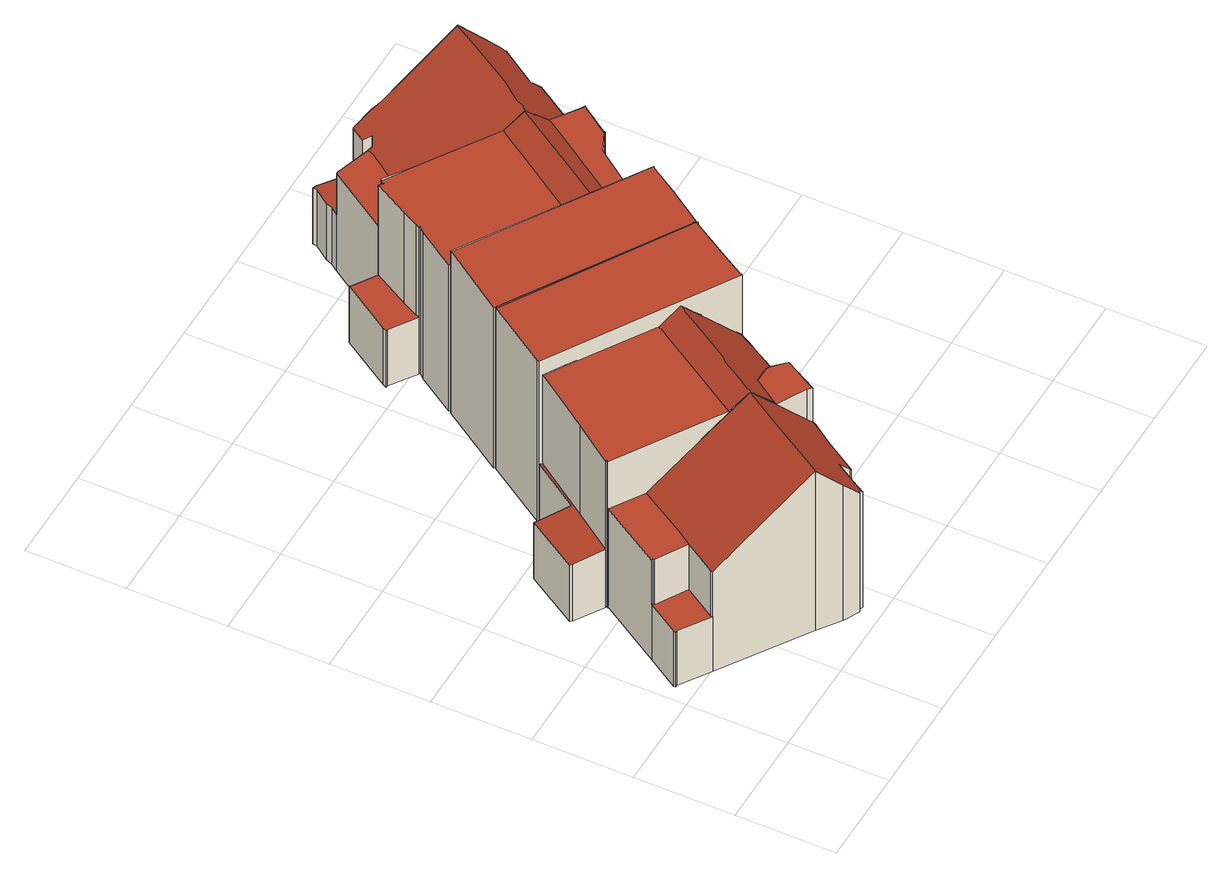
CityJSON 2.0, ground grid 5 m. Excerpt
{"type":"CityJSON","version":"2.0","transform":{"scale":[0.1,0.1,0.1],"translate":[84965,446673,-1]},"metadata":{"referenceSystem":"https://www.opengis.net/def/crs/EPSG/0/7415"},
"CityObjects":{
"building1":{"type":"Building","attributes":{"dak_type":"slanted","data_area":51.37,"data_coverage":0.899,"geconstateerd":false,"gid":18956760,"h_dak_50p":8.09,"h_dak_70p":8.58,"h_dak_max":9.78,"h_dak_min":3.26,"h_maaiveld":-0.142,"kas_warenhuis":false,"lod11_replace":false,"ondergronds_type":"above ground","oorspronkelijkbouwjaar":1928,"pw_actueel":"yes","pw_bron":"ahn3","reconstructie_methode":"tudelft3d-geoflow","reconstruction_skipped":false,"rmse_lod12":1.67,"rmse_lod13":1.4,"rmse_lod22":0.184,"rn":1,"status":"Pand in gebruik","t_run":106.55,"val3dity_codes_lod12":"[]","val3dity_codes_lod13":"[]","val3dity_codes_lod22":"[]"},"children":["building1-1"]},
"building1-1":{"type":"BuildingPart","parents":["building1"],"geometry":[{"type":"Solid","lod":"2.2","boundaries":[[[[0,1,2,3,4,5,6,7,8,9,10,11,12,13,14,15,16,17,18,19,20,21]],[[22,23,24,25]],[[26,13,12,24]],[[25,24,12,11,27]],[[28,18,17,29]],[[30,15,14,31]],[[31,14,13,26]],[[32,19,18,28]],[[33,10,9,34]],[[34,9,8,35]],[[35,8,7,36]],[[29,17,16,37,38]],[[39,1,0,40]],[[41,2,1,39]],[[37,16,15,30]],[[42,43,44,45]],[[38,37,46,47]],[[47,46,43,42]],[[27,11,10,33]],[[48,6,5,49]],[[36,7,6,48]],[[50,4,3,51]],[[51,3,2,41]],[[49,5,4,50]],[[40,0,21,52]],[[52,21,20,53]],[[45,44,23,22]],[[53,20,19,32]],[[54,55,32,28,29,38,47,42,45]],[[53,56,57,58,27,33,34,35,36,48,49,50,51,41,39,40,52]],[[23,44,43,46,37,30,31,26,24]],[[32,55,54,45,22,25,27,58,57,56,53]]]],"semantics":{"surfaces":[{"type":"GroundSurface"},{"type":"WallSurface","on_footprint_edge":false},{"type":"WallSurface","on_footprint_edge":true},{"type":"RoofSurface"}],"values":[[0,1,2,2,2,2,2,2,2,2,2,2,2,2,2,1,1,1,2,2,2,2,2,2,2,2,1,2,3,3,3,3]]}}]},
"building2":{"type":"Building","attributes":{"dak_type":"slanted","data_area":62.59,"data_coverage":0.911,"geconstateerd":false,"gid":18956763,"h_dak_50p":8.91,"h_dak_70p":8.94,"h_dak_max":10.75,"h_dak_min":2.98,"h_maaiveld":-0.153,"kas_warenhuis":false,"lod11_replace":false,"ondergronds_type":"above ground","oorspronkelijkbouwjaar":1930,"pw_actueel":"yes","pw_bron":"ahn3","reconstructie_methode":"tudelft3d-geoflow","reconstruction_skipped":false,"rmse_lod12":1.58,"rmse_lod13":0.975,"rmse_lod22":0.427,"rn":1,"status":"Pand in gebruik","t_run":111.15,"val3dity_codes_lod12":"[]","val3dity_codes_lod13":"[]","val3dity_codes_lod22":"[]"},"children":["building2-1"]},
"building2-1":{"type":"BuildingPart","parents":["building2"],"geometry":[{"type":"Solid","lod":"2.2","boundaries":[[[[59,60,61,62,63,64,65,66,67,68,69,70,71,72,73,74,75,76,77,78,79,80,81,82,83,84,85,86,87,88,89,90]],[[91,88,87,92]],[[93,85,84,94]],[[95,73,72,96]],[[97,63,62,98]],[[99,82,100]],[[101,80,79,102]],[[103,74,73,95]],[[104,75,74,103]],[[105,76,75,104]],[[106,70,69,107]],[[108,68,67,109]],[[110,107,69,68,108]],[[111,64,63,97]],[[112,90,89,113]],[[114,71,70,106]],[[96,72,71,114]],[[115,116,107,110]],[[117,118,119,120]],[[120,119,121]],[[122,123,118,117]],[[124,59,90,112]],[[98,62,61,125]],[[125,61,60,126,127]],[[113,89,88,91]],[[109,67,66,128]],[[128,66,65,53]],[[126,60,59,124]],[[100,82,81,129]],[[129,81,80,101]],[[92,87,86,130]],[[127,126,123,122]],[[131,105,116,115]],[[132,78,77,133]],[[134,83,82,99]],[[102,79,78,132]],[[133,77,76,105,131]],[[130,86,85,93]],[[94,84,83,134]],[[53,65,64,111]],[[135,97,98,125,127,122,117,120,121,136]],[[114,106,107,116,105,104,103,95,96]],[[132,133,131,115,110,108,109,128,137,138,139,140,141,102]],[[142,143,144,101,102,141,140,139,138,137,128,53,145,146,147,148,149]],[[53,111,97,135,136,121,119,118,123,126,124,112,113,91,92,130,93,94,134,99,100,129,101,144,143,142,149,148,147,146,145]]]],"semantics":{"surfaces":[{"type":"GroundSurface"},{"type":"WallSurface","on_footprint_edge":true},{"type":"WallSurface","on_footprint_edge":false},{"type":"RoofSurface"}],"values":[[0,1,1,1,1,1,1,1,1,1,1,1,1,1,1,1,1,2,2,2,2,1,1,1,1,1,1,1,1,1,1,2,2,1,1,1,1,1,1,1,3,3,3,3,3]]}}]},
"building3":{"type":"Building","attributes":{"dak_type":"horizontal","data_area":35.73,"data_coverage":0.923,"geconstateerd":false,"gid":18956764,"h_dak_50p":9.9,"h_dak_70p":9.92,"h_dak_max":10.11,"h_dak_min":9.71,"h_maaiveld":-0.225,"kas_warenhuis":false,"lod11_replace":false,"ondergronds_type":"above ground","oorspronkelijkbouwjaar":1930,"pw_actueel":"yes","pw_bron":"ahn3","reconstructie_methode":"tudelft3d-geoflow","reconstruction_skipped":false,"rmse_lod12":0.0473,"rmse_lod13":0.0501,"rmse_lod22":0.0288,"rn":1,"status":"Pand in gebruik","t_run":54.57,"val3dity_codes_lod12":"[]","val3dity_codes_lod13":"[]","val3dity_codes_lod22":"[]"},"children":["building3-1"]},
"building3-1":{"type":"BuildingPart","parents":["building3"],"geometry":[{"type":"Solid","lod":"2.2","boundaries":[[[[83,75,150,151,152,153,154,155,156,157]],[[158,83,157,159]],[[160,155,154,161]],[[162,150,75,163]],[[164,152,151,165]],[[161,154,153,166]],[[166,153,152,164]],[[165,151,150,162]],[[159,157,156,167]],[[163,75,83,158]],[[167,156,155,160]],[[162,163,158,159,167,160,161,166,164,165]]]],"semantics":{"surfaces":[{"type":"GroundSurface"},{"type":"WallSurface","on_footprint_edge":true},{"type":"RoofSurface"}],"values":[[0,1,1,1,1,1,1,1,1,1,1,2]]}}]},
"building4":{"type":"Building","attributes":{"dak_type":"horizontal","data_area":37.4,"data_coverage":0.938,"geconstateerd":false,"gid":18956772,"h_dak_50p":9.92,"h_dak_70p":9.94,"h_dak_max":10.19,"h_dak_min":9.82,"h_maaiveld":-0.225,"kas_warenhuis":false,"lod11_replace":false,"ondergronds_type":"above ground","oorspronkelijkbouwjaar":1930,"pw_actueel":"yes","pw_bron":"ahn3","reconstructie_methode":"tudelft3d-geoflow","reconstruction_skipped":false,"rmse_lod12":0.0615,"rmse_lod13":0.0643,"rmse_lod22":0.0491,"rn":1,"status":"Pand in gebruik","t_run":56.24,"val3dity_codes_lod12":"[]","val3dity_codes_lod13":"[]","val3dity_codes_lod22":"[]"},"children":["building4-1"]},
"building4-1":{"type":"BuildingPart","parents":["building4"],"geometry":[{"type":"Solid","lod":"2.2","boundaries":[[[[168,169,170,171,172,173,151,174,175,176]],[[177,170,169,178]],[[179,174,151,165]],[[165,151,173,180]],[[181,168,176,182]],[[183,175,174,179]],[[180,173,172,184]],[[184,172,171,185]],[[185,171,170,177]],[[182,176,175,183]],[[178,169,168,181]],[[184,185,177,178,181,182,183,179,165,180]]]],"semantics":{"surfaces":[{"type":"GroundSurface"},{"type":"WallSurface","on_footprint_edge":true},{"type":"RoofSurface"}],"values":[[0,1,1,1,1,1,1,1,1,1,1,2]]}}]},
"building5":{"type":"Building","attributes":{"dak_type":"slanted","data_area":61.83,"data_coverage":0.902,"geconstateerd":false,"gid":18956773,"h_dak_50p":8.99,"h_dak_70p":9.02,"h_dak_max":10.67,"h_dak_min":2.94,"h_maaiveld":-0.14,"kas_warenhuis":false,"lod11_replace":false,"ondergronds_type":"above ground","oorspronkelijkbouwjaar":1930,"pw_actueel":"yes","pw_bron":"ahn3","reconstructie_methode":"tudelft3d-geoflow","reconstruction_skipped":false,"rmse_lod12":1.58,"rmse_lod13":2.02,"rmse_lod22":0.262,"rn":1,"status":"Pand in gebruik","t_run":133.63,"val3dity_codes_lod12":"[]","val3dity_codes_lod13":"[]","val3dity_codes_lod22":"[]"},"children":["building5-1"]},
"building5-1":{"type":"BuildingPart","parents":["building5"],"geometry":[{"type":"Solid","lod":"2.2","boundaries":[[[[186,187,188,189,190,191,192,193,194,195,196,197,198,199,200,201,202,203,204,205,206,207,208,209,210,211,212,213,214,215,216,217,218,219,220,221,222,223]],[[224,223,222,225]],[[226,205,204,227]],[[228,229,230,231]],[[232,214,213,233]],[[231,230,234,235]],[[236,209,208,237]],[[238,192,191,239]],[[240,193,192,238]],[[241,210,209,236]],[[242,211,210,241]],[[239,191,190,243]],[[243,190,189,244]],[[245,203,202,246]],[[247,206,205,226]],[[227,204,203,245,248]],[[246,202,201,249]],[[249,201,200,250]],[[251,199,198,252]],[[253,250,200,199,251]],[[254,195,194,255]],[[255,194,193,240]],[[256,220,219,257]],[[258,221,220,256]],[[237,208,207,259,260]],[[260,259,229,228]],[[259,207,206,247]],[[244,189,188,261]],[[248,245,250,253]],[[262,218,217,263]],[[264,265,263,266]],[[257,219,218,262]],[[267,268,265,264]],[[225,222,221,258]],[[261,188,187,269]],[[233,213,212,270]],[[270,212,211,242]],[[271,215,214,232]],[[272,216,215,271]],[[266,263,217,216,272]],[[273,224,268,267]],[[274,186,223,224,273]],[[269,187,186,274]],[[275,276,197,196,277]],[[277,196,195,254]],[[252,198,197,276]],[[235,234,276,275]],[[239,278,279,280,281,236,237,282,283,284,238]],[[250,245,246,249]],[[259,247,226,227,248,253,251,252,276,234,230,229]],[[280,279,278,239,243,285,286,241,236,281]],[[268,224,225,258,256,257,262,263,265]],[[283,282,237,260,228,231,235,275,277,254,255,240,238,284]],[[273,267,264,266,272,271,232,233,270,242,241,286,285,243,244,261,269,274]]]],"semantics":{"surfaces":[{"type":"GroundSurface"},{"type":"WallSurface","on_footprint_edge":true},{"type":"WallSurface","on_footprint_edge":false},{"type":"RoofSurface"}],"values":[[0,1,1,2,1,2,1,1,1,1,1,1,1,1,1,1,1,1,1,1,1,1,1,1,1,2,1,1,2,1,2,1,2,1,1,1,1,1,1,1,2,1,1,1,1,1,2,3,3,3,3,3,3,3]]}}]},
"building6":{"type":"Building","attributes":{"dak_type":"slanted","data_area":52.44,"data_coverage":0.904,"geconstateerd":false,"gid":18956777,"h_dak_50p":8.16,"h_dak_70p":8.64,"h_dak_max":9.79,"h_dak_min":3.31,"h_maaiveld":-0.117,"kas_warenhuis":false,"lod11_replace":false,"ondergronds_type":"above ground","oorspronkelijkbouwjaar":1928,"pw_actueel":"yes","pw_bron":"ahn3","reconstructie_methode":"tudelft3d-geoflow","reconstruction_skipped":false,"rmse_lod12":1.77,"rmse_lod13":2.21,"rmse_lod22":0.237,"rn":1,"status":"Pand in gebruik","t_run":160.13,"val3dity_codes_lod12":"[]","val3dity_codes_lod13":"[]","val3dity_codes_lod22":"[]"},"children":["building6-1"]},
"building6-1":{"type":"BuildingPart","parents":["building6"],"geometry":[{"type":"Solid","lod":"2.2","boundaries":[[[[287,288,289,290,291,292,293,294,295,296,297,298,299,300,301,302,303,304,305,191,190,306,307,188,308,309]],[[310,304,303,311]],[[312,296,295,313]],[[314,188,307,315]],[[311,303,302,316]],[[317,301,300,318]],[[319,320,309,308,321]],[[239,191,305,322]],[[315,307,306,323]],[[324,294,293,325]],[[326,291,290,327]],[[323,306,190,243]],[[328,292,291,326]],[[329,328,330,331]],[[331,330,332,333]],[[243,190,191,239]],[[325,293,292,328,329]],[[334,298,297,335]],[[318,300,299,336]],[[316,302,301,317]],[[336,299,298,334]],[[335,297,296,312]],[[313,295,294,324]],[[337,287,309,320]],[[321,308,188,314]],[[338,288,287,337]],[[327,290,289,339]],[[322,305,304,310]],[[339,289,288,338]],[[340,341,342,343]],[[344,345,320,319]],[[346,347,345,344]],[[343,342,347,346]],[[333,332,341,340]],[[348,349,350,351,239,322,310,311,316,317,318,336,334,335,312,352]],[[327,339,338,337,320,345,347,342,341,332,330,328,326]],[[346,344,319,321,314,315,323,353,354,355,343]],[[343,355,354,353,323,243,239,351,350,349,348,352,312,313,324,325,329,331,333,340]]]],"semantics":{"surfaces":[{"type":"GroundSurface"},{"type":"WallSurface","on_footprint_edge":true},{"type":"WallSurface","on_footprint_edge":false},{"type":"RoofSurface"}],"values":[[0,1,1,1,1,1,1,1,1,1,1,1,1,2,2,1,1,1,1,1,1,1,1,1,1,1,1,1,1,2,2,2,2,2,3,3,3,3]]}}]}
},
"vertices":[
[123,52,9],[122,50,9],[115,40,9],[104,23,9],[103,23,9],[98,26,9],[92,16,9],[88,9,9],[86,10,9],[85,9,9],[77,13,9],[66,21,9],[23,49,9],[8,59,9],[7,59,9],[7,60,9],[17,76,9],[37,108,9],[39,107,9],[53,98,9],[97,69,9],[122,53,9],[23,50,71],[23,50,43],[23,49,43],[23,49,71],[8,59,43],[66,21,108],[39,107,70],[37,108,70],[7,60,43],[7,59,43],[53,98,70],[77,13,93],[85,9,83],[86,10,83],[88,9,81],[17,76,43],[17,76,71],[122,50,73],[123,52,73],[115,40,73],[18,75,71],[18,75,43],[33,66,43],[33,66,71],[18,76,43],[18,76,71],[92,16,81],[98,26,81],[103,23,75],[104,23,74],[122,53,74],[97,69,107],[39,75,71],[53,97,70],[96,68,107],[86,52,107],[67,22,108],
[137,75,8],[133,69,8],[123,52,8],[121,54,8],[108,62,8],[106,64,8],[97,69,8],[88,75,8],[37,108,8],[38,109,8],[37,109,8],[23,118,8],[22,119,8],[38,145,8],[41,143,8],[54,135,8],[70,159,8],[71,158,8],[81,152,8],[119,128,8],[121,127,8],[130,121,8],[135,117,8],[141,114,8],[156,104,8],[155,103,8],[153,99,8],[153,96,8],[146,85,8],[143,81,8],[141,77,8],[138,76,8],[143,81,71],[146,85,71],[153,99,73],[155,103,73],[41,143,43],[38,145,43],[108,62,93],[121,54,94],[141,114,92],[141,114,93],[130,121,107],[121,127,99],[54,135,44],[70,159,44],[71,158,44],[23,118,43],[37,109,44],[38,109,99],[37,108,99],[37,109,99],[106,64,96],[138,76,73],[141,77,71],[22,119,43],[51,129,99],[51,129,44],[127,75,93],[127,75,83],[125,76,85],[125,76,93],[117,76,93],[132,70,93],[132,70,75],[137,75,73],[123,52,94],[133,69,73],[133,69,93],[88,75,100],[135,117,100],[153,96,70],[71,158,99],[119,128,99],[81,152,99],[156,104,73],[108,63,93],[109,64,93],[89,76,100],[91,80,100],[118,122,99],[120,125,99],[120,126,99],[126,115,107],[127,117,107],[129,119,107],[98,70,107],[98,71,107],[102,77,107],[108,87,107],[110,89,107],
[70,160,8],[90,191,8],[91,191,8],[174,138,8],[176,136,8],[175,136,8],[164,118,8],[157,106,8],[156,104,110],[157,106,110],[175,136,110],[176,136,110],[70,160,108],[70,159,108],[91,191,108],[90,191,108],[174,138,110],[164,118,110],
[196,168,8],[188,155,8],[176,137,8],[175,138,8],[175,137,8],[91,190,8],[90,192,8],[111,224,8],[197,169,8],[176,137,110],[188,155,110],[90,192,108],[91,190,108],[196,168,110],[197,169,110],[111,224,109],[175,137,110],[175,138,110],
[142,273,9],[142,274,9],[143,275,9],[156,267,9],[195,242,9],[204,236,9],[215,230,9],[228,221,9],[230,220,9],[229,219,9],[220,206,9],[220,205,9],[217,200,9],[214,197,9],[215,196,9],[216,187,9],[209,176,9],[202,174,9],[199,173,9],[199,172,9],[197,169,9],[190,173,9],[182,179,9],[171,186,9],[162,192,9],[156,195,9],[112,224,9],[111,224,9],[111,225,9],[123,244,9],[126,247,9],[125,247,9],[112,256,9],[111,256,9],[112,258,9],[128,283,9],[129,282,9],[140,275,9],[140,275,44],[129,282,44],[199,172,74],[199,173,74],[192,176,93],[192,176,82],[210,201,81],[210,201,93],[111,225,100],[111,224,100],[219,205,75],[219,205,94],[171,186,107],[182,179,93],[215,230,94],[204,236,107],[228,221,94],[162,192,100],[156,195,100],[195,242,100],[156,267,100],[202,174,40],[209,176,39],[197,169,74],[202,174,72],[216,187,39],[215,196,41],[214,197,74],[217,200,74],[215,196,74],[229,219,94],[230,220,94],[112,258,44],[111,256,44],[128,283,44],[190,173,82],[190,173,93],[143,275,101],[112,256,44],[125,247,44],[126,249,100],[126,249,44],[125,247,100],[130,257,100],[130,257,44],[142,274,100],[112,224,100],[123,244,100],[126,247,100],[140,275,100],[142,273,100],[220,205,94],[220,205,74],[220,206,94],[203,235,107],[194,221,107],[174,190,107],[172,187,107],[183,181,93],[205,214,94],[214,228,94],[194,241,100],[164,195,100],
[167,312,9],[168,315,9],[174,323,9],[174,325,9],[176,324,9],[191,314,9],[199,309,9],[203,306,9],[211,301,9],[236,286,9],[247,279,9],[254,274,9],[255,273,9],[255,272,9],[251,266,9],[243,254,9],[248,251,9],[237,234,9],[229,221,9],[159,265,9],[144,275,9],[144,277,9],[164,308,9],[237,234,75],[248,251,75],[236,286,108],[211,301,88],[143,275,70],[144,275,70],[243,254,81],[251,266,81],[255,272,81],[164,308,70],[164,308,44],[144,277,70],[229,221,75],[159,265,70],[203,306,81],[199,309,78],[176,324,44],[174,325,44],[191,314,43],[191,314,71],[186,307,43],[186,307,71],[188,303,43],[188,303,74],[254,274,83],[247,279,93],[255,273,81],[167,312,44],[168,315,44],[174,323,44],[184,301,72],[184,301,43],[182,302,43],[182,302,71],[165,308,70],[165,308,44],[168,307,70],[168,307,44],[232,280,108],[215,252,108],[208,242,107],[206,238,107],[235,285,108],[161,268,70],[173,288,71],[181,299,71]
]}
